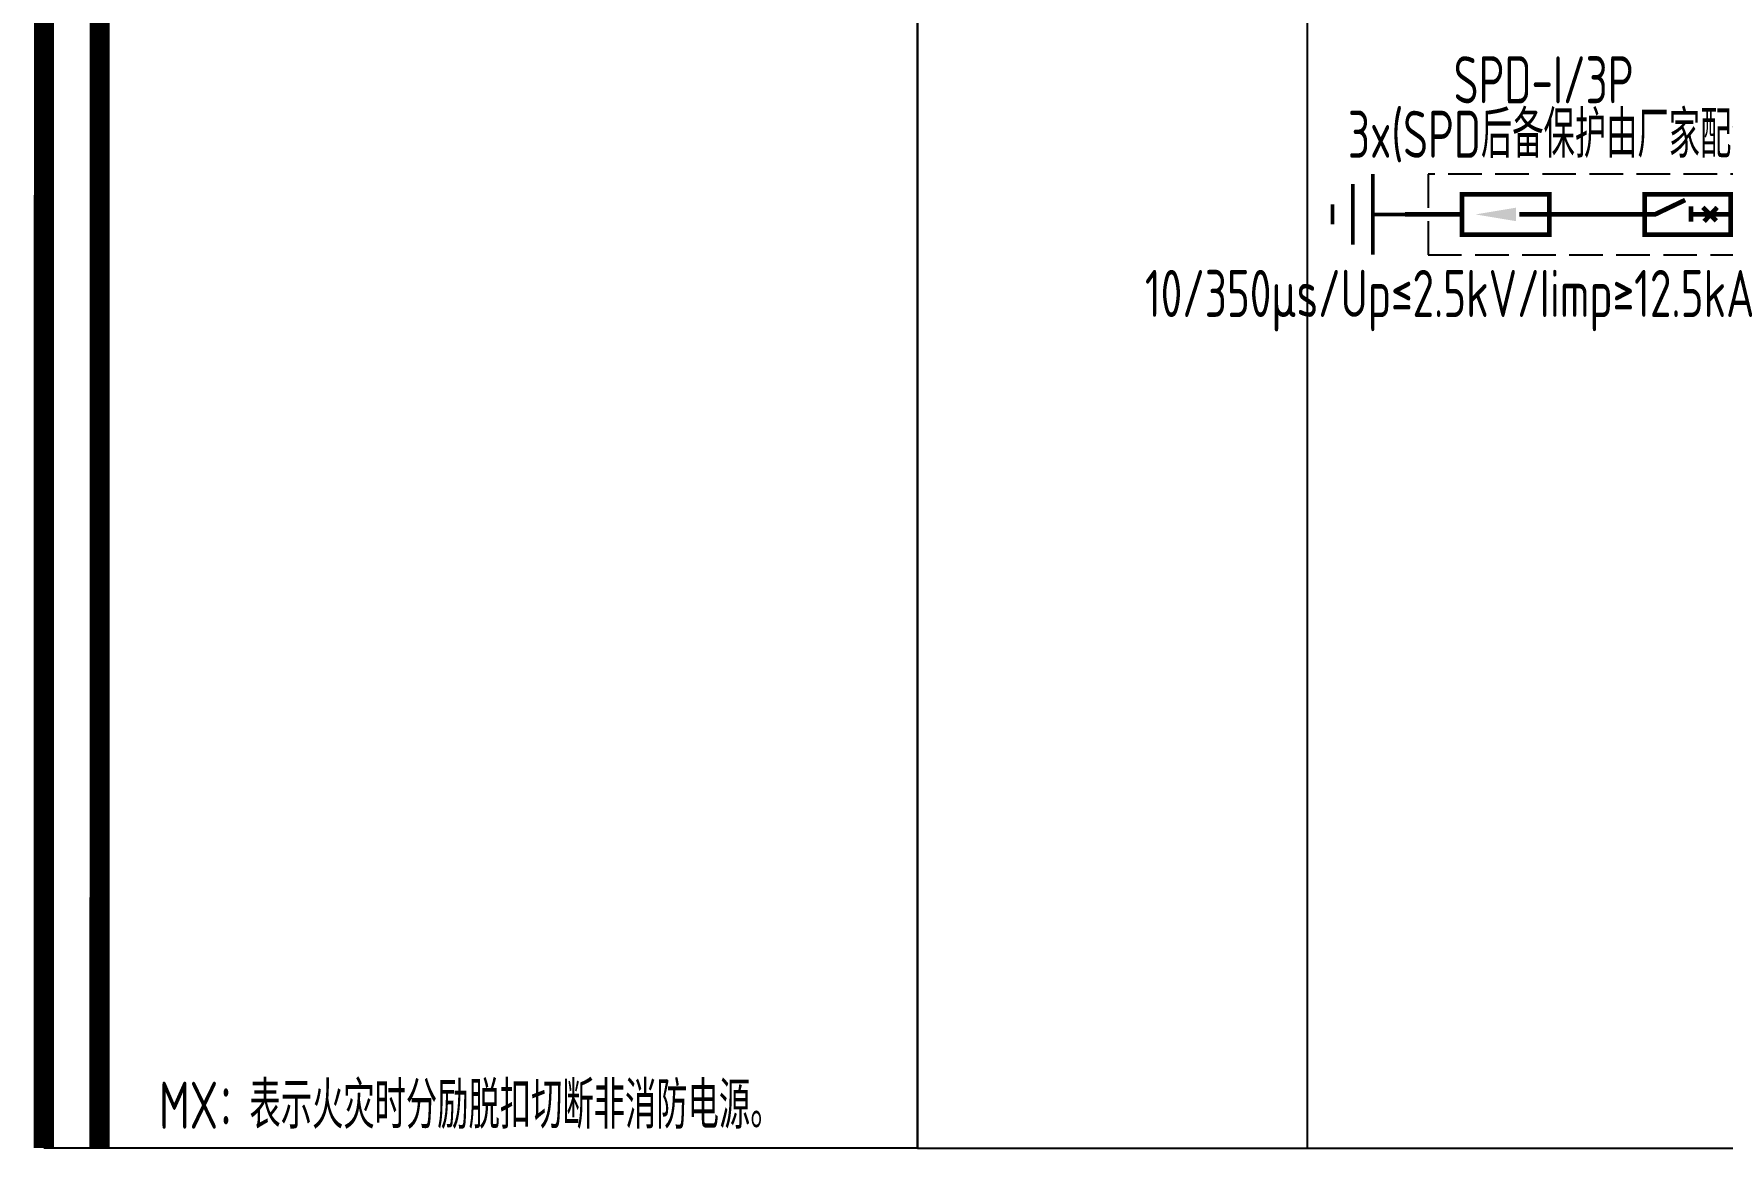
# Model space of a CAD drawing. Header units: millimetres. Extents: x -84100 to 597295, y 0 to 572785.
# Drawn here: x 462867 to 475422, y 248242 to 256605 of the extents above; entities that cross this region are included whole.
import ezdxf
from ezdxf.enums import TextEntityAlignment as Align

# ---------------------------------------------------------------- set-up
doc = ezdxf.new("R2010")
doc.units = ezdxf.units.MM
doc.header["$LTSCALE"] = 1000
doc.linetypes.add('DASH', pattern=[0.35, 0.25, -0.1])
for name, color, linetype in [('D电气数据', 192, 'Continuous'), ('SYS_元件_E', 3, 'Continuous'), ('SYS_说明_E', 7, 'Continuous'), ('TEL_TEXT', 7, 'Continuous'), ('WIRE-照明', 1, 'Continuous')]:
    doc.layers.add(name, color=color, linetype=linetype)
doc.styles.add('ICDA-STYLE1', font='TSSDENG.shx', dxfattribs={"width": 0.7, "bigfont": 'TSSDCHN.shx'})
doc.styles.get("Standard").update_dxf_attribs({"font": 'tssdeng.shx', "bigfont": 'tssdchn.shx'})

# ---------------------------------------------------------------- blocks, each defined once
blk = doc.blocks.new('$element$00000390')
at = {"const_width": 0.0233}
for points in [[(0, 0), (0, -0.375)], [(-0.25, -0.375), (0.25, -0.375)], [(-0.188, -0.5), (0.188, -0.5)], [(-0.062, -0.625), (0.062, -0.625)]]:
    blk.add_lwpolyline(points, dxfattribs=at)
at = {"flags": 9}
blk.add_attdef('S', (0, 0), '', height=0.00000667, dxfattribs=at)
blk = doc.blocks.new('$element$00000532')
at = {"const_width": 0.0233}
for points in [[(0, 0), (0, -0.2833)], [(-0.1, -0.2833), (0.1, -0.2833), (0.1, -0.7167), (-0.1, -0.7167), (-0.1, -0.2833)], [(0, -1), (0, -0.5667)]]:
    blk.add_lwpolyline(points, dxfattribs=at)
for points in [[(-0.0333, -0.55), (0.0333, -0.55), (0, -0.35), (0.0333, -0.55)], [(0.0333, -0.55), (0, -0.35), (-0.0333, -0.55), (0.0333, -0.55)], [(0, -0.3667), (-0.0333, -0.5667), (0.0333, -0.5667), (0, -0.3667)]]:
    blk.add_solid(points)
at = {"flags": 9}
blk.add_attdef('S', (0, 0), '', height=0.00000667, dxfattribs=at)
blk = doc.blocks.new('dfghrfsdthrtjh2')
at = {"layer": 'SYS_元件_E', "color": 2, "linetype": 'DASH'}
blk.add_lwpolyline([(-2855, 300), (-2855, -300), (-355, -300), (-355, 300)], close=True, dxfattribs=at)
at = {"layer": 'SYS_元件_E', "color": 3, "const_width": 35, "elevation": 0}
blk.add_lwpolyline([(-1245, -150), (-1245, 150), (-605, 150), (-605, -150), (-1245, -150)], dxfattribs=at)
at = {"layer": 'SYS_元件_E', "color": 3, "const_width": 35}
for points in [[(-1542, 0), (-1167, 0), (-943, 107)], [(0, 0), (-909, 0)], [(-899, 59), (-899, -55)], [(-812, 53), (-711, -48)], [(-705, 52), (-802, -52)]]:
    blk.add_lwpolyline(points, dxfattribs=at)
at = {"layer": 'SYS_元件_E'}
for name, p, xscale, yscale, zscale, rotation in [('$element$00000390', (-2815, 0, 0), 1199.999999945518, 1199.999999945518, 1199.999999945518, 270), ('$element$00000532', (-3027, 0, 0), 1500, 1500, 1500, 90)]:
    blk.add_blockref(name, p, dxfattribs=dict(at, xscale=xscale, yscale=yscale, zscale=zscale, rotation=rotation))
at = {"layer": 'SYS_说明_E', "style": 'ICDA-STYLE1', "width": 0.7}
for s, p in [('SPD-I/3P', (-1995, 1001, -126391)), ('3x(SPD后备保护由厂家配套)', (-1865, 596, -126391)), ('10/350μs/Up≤2.5kV/Iimp≥12.5kA', (-2694, -588, -126391))]:
    blk.add_text(s, height=350, dxfattribs=at).set_placement(p, align=Align.MIDDLE_CENTER)

msp = doc.modelspace()

# ---------------------------------------------------------------- linework, layer by layer
at = {"layer": 'D电气数据', "color": 175}
for p, q in [((469438.2, 248316.6), (469439.5, 266576.2)), ((469439.5, 266576.2), (469438.2, 248316.6)), ((472338.2, 248316.6), (472339.5, 266576.2)), ((469438.2, 248316.6), (462941.7, 248316.6)), ((469438.2, 248316.6), (487839.5, 248316.6))]:
    msp.add_line(p, q, dxfattribs=at)
at = {"layer": 'WIRE-照明', "const_width": 150}
for points in [[(462941.7, 248316.6), (462943, 266576.2)], [(463356, 248316.6), (463357.3, 266576.2)]]:
    msp.add_lwpolyline(points, dxfattribs=at)

# ---------------------------------------------------------------- block references
at = {"layer": 'SYS_说明_E'}
msp.add_blockref('dfghrfsdthrtjh2', (476089.2, 255261.2), dxfattribs=at)

# ---------------------------------------------------------------- texts
at = {"layer": 'TEL_TEXT', "style": 'ICDA-STYLE1', "width": 0.7}
msp.add_text('MX：表示火灾时分励脱扣切断非消防电源。', height=350, dxfattribs=at).set_placement((463798.7, 248461.3))

doc.saveas('drawing.dxf')
